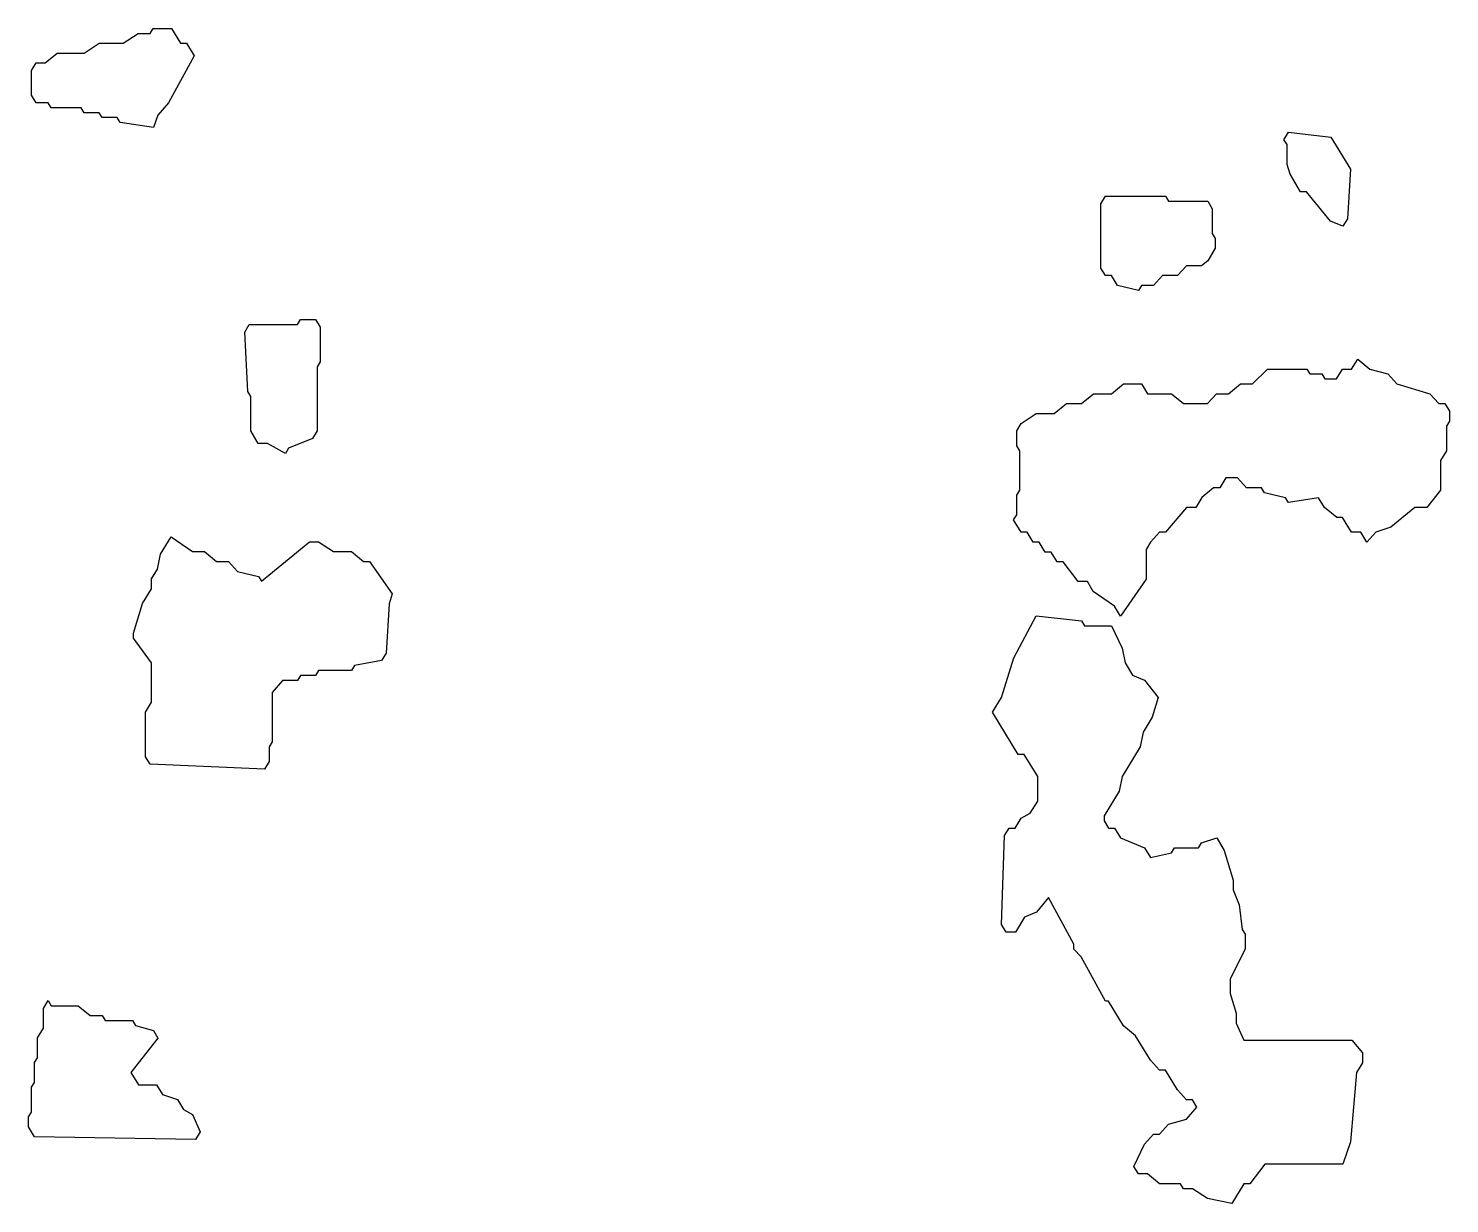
# Model space of a CAD drawing. Header units: millimetres. Extents: x 0 to 3749, y 0 to 756.
# Drawn here: x 2960 to 3749, y 0 to 652 of the extents above.
import ezdxf

# ---------------------------------------------------------------- set-up
doc = ezdxf.new("R2010")
doc.units = ezdxf.units.MM
doc.layers.add('M', color=7, linetype='Continuous')

msp = doc.modelspace()

# ---------------------------------------------------------------- linework, layer by layer
at = {"layer": 'M'}
for points in [[(3010.89, 599.66), (3009.22, 602.39), (3000.89, 602.39), (2999.22, 605.13), (2990.89, 605.13), (2989.22, 607.87), (2972.56, 607.87), (2970.89, 610.61), (2964.22, 610.61), (2961.68, 614.79), (2961.68, 628.53), (2964.22, 632.71), (2969.24, 632.71), (2975.91, 638.19), (2990.92, 638.19), (2999.25, 643.66), (3012.58, 643.66), (3020.92, 649.14), (3027.56, 649.14), (3029.22, 651.88), (3039.34, 651.88), (3044.34, 643.66), (3047.67, 643.66), (3051.9, 636.72), (3037.7, 610.65), (3031.87, 603.81), (3029.35, 596.91), (3010.89, 599.66)], [(3669.23, 561.32), (3665.89, 561.32), (3660.02, 570.96), (3658.35, 576.47), (3658.35, 587.41), (3656.66, 590.17), (3659.23, 594.39), (3682.67, 591.63), (3693.55, 573.77), (3691.88, 546.33), (3689.32, 542.13), (3682.55, 544.91), (3669.23, 561.32)], [(3560.89, 514.77), (3557.56, 514.77), (3555.01, 518.95), (3555.01, 554.6), (3557.56, 558.78), (3591, 558.78), (3592.67, 556.05), (3614.34, 556.05), (3616.88, 551.87), (3616.88, 538.18), (3618.55, 535.44), (3618.55, 529.91), (3614.36, 523.02), (3610.98, 520.25), (3602.66, 520.25), (3597.66, 514.77), (3589.32, 514.77), (3584.32, 509.3), (3577.67, 509.3), (3575.99, 506.55), (3564.22, 509.31), (3560.89, 514.77)], [(3092.59, 421.68), (3087.56, 421.68), (3083.35, 428.6), (3083.35, 447.76), (3081.68, 450.5), (3080.01, 483.41), (3082.56, 487.59), (3109.22, 487.59), (3110.89, 490.33), (3119.34, 490.33), (3121.88, 486.15), (3121.88, 466.93), (3120.21, 464.19), (3120.21, 428.6), (3117.68, 424.44), (3104.35, 418.96), (3102.65, 416.17), (3092.59, 421.68)], [(3547.56, 345.01), (3542.56, 345.01), (3534.23, 355.96), (3530.89, 355.96), (3527.56, 361.44), (3524.22, 361.44), (3520.89, 366.92), (3517.56, 366.92), (3514.22, 372.39), (3510.89, 372.39), (3506.66, 379.34), (3508.35, 382.1), (3508.35, 393.06), (3510.01, 395.79), (3510.01, 417.64), (3508.35, 420.38), (3508.35, 428.65), (3510.87, 432.8), (3519.25, 438.31), (3529.24, 438.31), (3535.91, 443.78), (3544.24, 443.78), (3550.91, 449.26), (3560.91, 449.26), (3567.58, 454.74), (3577.67, 454.74), (3581, 449.26), (3594.32, 449.26), (3600.98, 443.78), (3614.24, 443.78), (3619.24, 449.26), (3625.91, 449.26), (3632.58, 454.74), (3639.24, 454.74), (3647.57, 462.95), (3669.34, 462.95), (3671, 460.21), (3677.67, 460.21), (3679.34, 457.47), (3685.89, 457.47), (3689.22, 462.95), (3694.22, 462.95), (3697.59, 468.48), (3704.33, 462.94), (3714.33, 460.2), (3719.34, 454.72), (3737.67, 449.25), (3742.66, 443.78), (3746, 443.78), (3748.55, 439.6), (3748.55, 434.07), (3746.88, 431.33), (3746.88, 417.64), (3743.55, 412.17), (3743.55, 395.73), (3736, 386.08), (3729.32, 386.08), (3716, 375.14), (3707.67, 372.41), (3702.6, 366.85), (3699.22, 372.39), (3694.22, 372.39), (3689.22, 380.61), (3685.91, 380.61), (3679.2, 386.12), (3675.9, 391.55), (3659.23, 388.81), (3657.55, 391.57), (3645.88, 394.31), (3644.22, 397.04), (3635.9, 397.04), (3630.9, 402.51), (3624.34, 402.51), (3621, 397.04), (3617.65, 397.04), (3611.02, 391.59), (3607.67, 386.08), (3602.66, 386.08), (3590.99, 372.39), (3587.66, 372.39), (3582.69, 366.96), (3580.21, 362.88), (3580.21, 346.45), (3565.94, 325.76), (3562.54, 331.35), (3550.87, 339.57), (3547.56, 345.01)], [(3027.56, 243.7), (3025.01, 247.88), (3025.01, 272.58), (3028.35, 278.06), (3028.35, 299.9), (3018.35, 313.59), (3018.35, 316.38), (3023.35, 332.83), (3028.35, 341.03), (3028.35, 346.51), (3031.69, 351.99), (3033.35, 360.21), (3039.25, 369.9), (3050.98, 361.64), (3057.65, 361.64), (3064.32, 356.16), (3070.99, 356.16), (3076, 350.68), (3087.68, 347.94), (3089.31, 345.26), (3115.91, 367.12), (3120.98, 367.12), (3129.31, 361.64), (3139.32, 361.64), (3145.98, 356.16), (3149.33, 356.16), (3161.89, 338.28), (3160.21, 332.77), (3158.54, 305.38), (3156.01, 301.21), (3141.01, 298.47), (3139.34, 295.73), (3121, 295.73), (3119.34, 292.99), (3111, 292.99), (3109.34, 290.25), (3100.99, 290.25), (3095.21, 283.47), (3095.21, 256.1), (3093.55, 253.36), (3093.55, 245.14), (3091, 240.96), (3027.56, 243.7)], [(3600.89, 8.23), (3599.22, 10.96), (3587.58, 10.96), (3580.91, 16.44), (3575.89, 16.44), (3573.33, 20.64), (3579.2, 33.03), (3584.24, 38.55), (3587.57, 38.55), (3592.56, 44.01), (3602.56, 46.75), (3608.32, 53.51), (3605.89, 57.51), (3602.57, 57.51), (3597.53, 63.03), (3590.89, 73.94), (3587.57, 73.94), (3582.53, 79.46), (3574.2, 93.14), (3567.54, 98.62), (3559.22, 112.27), (3557.55, 112.27), (3544.2, 136.96), (3540.01, 141.08), (3540.01, 143.84), (3525.93, 169.7), (3519.34, 161.58), (3512.68, 158.84), (3507.67, 150.61), (3502.56, 150.61), (3500.01, 154.79), (3501.68, 204.13), (3504.22, 208.31), (3507.56, 208.31), (3510.88, 213.76), (3515.88, 216.5), (3520.01, 223.29), (3520.01, 236.93), (3512.56, 249.18), (3509.22, 249.18), (3495, 272.55), (3500.02, 280.81), (3506.69, 302.71), (3519.22, 326.05), (3544.34, 323.3), (3546, 320.57), (3561.01, 320.57), (3566.88, 308.18), (3568.54, 299.97), (3572.68, 293.17), (3579.34, 290.43), (3586.89, 280.79), (3583.54, 269.77), (3578.54, 261.56), (3576.87, 253.35), (3566.87, 236.92), (3565.21, 228.71), (3556.88, 215.02), (3556.88, 212.34), (3559.34, 208.31), (3562.67, 208.31), (3566.01, 202.81), (3579.35, 197.34), (3582.66, 191.89), (3594.22, 194.6), (3595.89, 197.35), (3609.22, 197.35), (3610.88, 200.08), (3619.32, 202.85), (3623.54, 195.93), (3628.55, 179.47), (3628.55, 174), (3631.88, 165.79), (3633.54, 152.11), (3635.21, 149.37), (3635.21, 141.1), (3626.88, 124.67), (3626.88, 116.5), (3630.21, 105.54), (3630.21, 100.07), (3634.35, 90.57), (3694.33, 90.57), (3700.21, 83.66), (3700.21, 78.12), (3696.88, 72.64), (3693.55, 34.32), (3689.35, 21.92), (3646, 21.92), (3637.66, 10.96), (3634.34, 10.96), (3627.66, 0), (3614.24, 2.76), (3605.92, 8.23), (3600.89, 8.23)], [(2963.39, 36.98), (2960.01, 42.52), (2960.01, 48.06), (2961.68, 50.79), (2961.68, 64.49), (2963.35, 67.22), (2963.35, 78.18), (2965.01, 80.91), (2965.01, 91.87), (2968.35, 97.34), (2968.35, 108.29), (2970.95, 112.57), (2972.67, 109.74), (2987.65, 109.74), (2994.32, 104.26), (3001, 104.26), (3002.67, 101.52), (3017.67, 101.52), (3019.34, 98.77), (3029.34, 96.03), (3031.9, 91.83), (3016.9, 72.66), (3021, 65.93), (3031, 65.93), (3034.35, 60.43), (3042.68, 57.7), (3046.02, 52.21), (3051.02, 49.47), (3055.23, 39.81), (3052.67, 35.61), (2963.39, 36.98)]]:
    msp.add_lwpolyline(points, close=True, dxfattribs=at)

doc.saveas('drawing.dxf')
